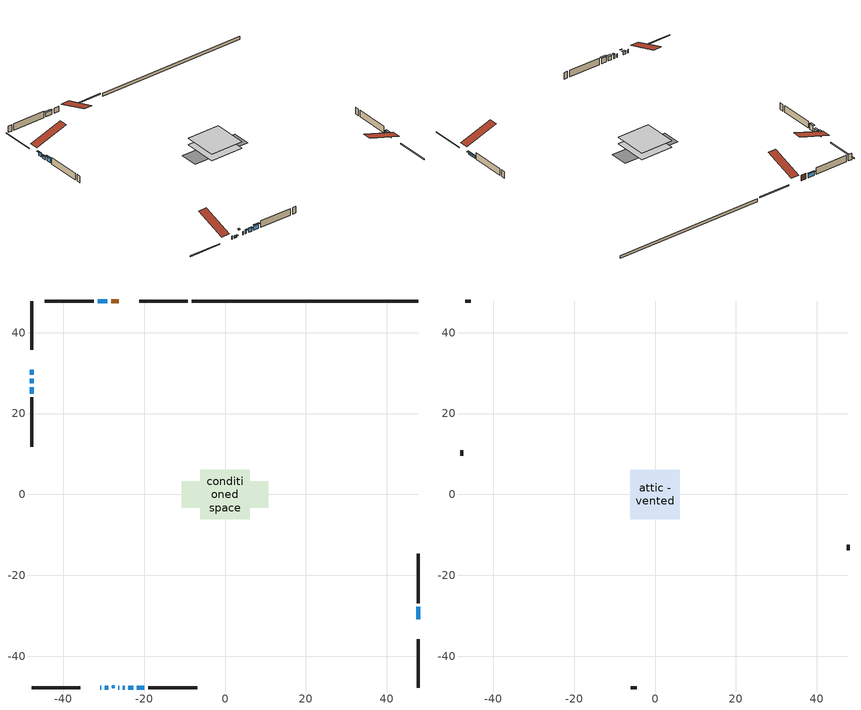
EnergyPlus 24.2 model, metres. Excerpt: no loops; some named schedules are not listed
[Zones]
conditioned space
 floor outside (Floor1 construction): -0.48,-0.48 -0.48,0.48 0.48,0.48 0.48,-0.48 z0.42
 floor adiabatic (Floor3 construction): -5.95,-5.95 -5.95,5.95 5.95,5.95 5.95,-5.95 z0.42
 floor adiabatic (AdiabaticFloorConstruction): -6.15,-6.15 -6.15,6.15 6.15,6.15 6.15,-6.15 z0.42
 floor foundation (Slab1 construction): -10.71,-3.31 -10.71,3.31 10.71,3.31 10.71,-3.31 z-0.65
 wall outside (RimJoist1 construction): -9.19,47.82 -21.19,47.82 / -47.82,-47.82 -35.83,-47.82 / -47.82,47.82 -47.82,35.83 / 47.82,-47.82 47.82,-35.83 z0.42:0.72
 wall outside (AdiabaticWallConstruction 1): -26.2,47.82 -28.13,47.82 z0.42:2.45
 wall outside (AdiabaticWallConstruction): -30.82,-47.82 -30.64,-47.82 / -47.82,28.67 -47.82,27.45 / -26.38,-47.82 -26.15,-47.82 z0.42:1.64; -47.82,30.81 -47.82,29.59 / -29.06,47.82 -31.5,47.82 / -25.22,-47.82 -24.81,-47.82 / -23.89,-47.82 -22.72,-47.82 z0.42:1.89; -47.82,26.52 -47.82,24.94 / -21.79,-47.82 -19.96,-47.82 z0.42:2.4; -29.71,-47.82 -28.85,-47.82 z0.42:1.28; 47.82,-30.81 47.82,-27.77 z0.42:1.49
 wall outside (Wall1 construction): -32.43,47.82 -44.58,47.82 / -19.03,-47.82 -6.88,-47.82 / -47.82,24.01 -47.82,11.86 / 47.82,-26.84 47.82,-14.69 z0.42:2.86
 wall foundation (FoundationWall1 construction): 47.82,47.82 -8.26,47.82 z-0.65:0.42
 window (WindowConstruction 9): -30.81,-47.82 -30.64,-47.82 z0.42:1.64
 window (WindowConstruction 5): -47.82,30.81 -47.82,29.59 z0.42:1.89
 window (WindowConstruction 6): -47.82,28.67 -47.82,27.45 z0.42:1.64
 window (WindowConstruction 7): -47.82,26.52 -47.82,24.94 z0.42:2.4
 window (WindowConstruction 8): -29.71,-47.82 -28.85,-47.82 z0.42:1.28
 window (WindowConstruction 10): -26.38,-47.82 -26.15,-47.82 z0.42:1.64
 window (WindowConstruction): 47.82,-30.81 47.82,-27.77 z0.42:1.49
 window (WindowConstruction 1): -29.06,47.82 -31.5,47.82 z0.42:1.89
 window (WindowConstruction 2): -25.22,-47.82 -24.81,-47.82 z0.42:1.89
 window (WindowConstruction 3): -23.88,-47.82 -22.72,-47.82 z0.42:1.89
 window (WindowConstruction 4): -21.79,-47.82 -19.96,-47.82 z0.42:2.4
 door (Door): -26.2,47.82 -28.13,47.82 z0.42:2.45
 ceiling adiabatic (AdiabaticFloorConstruction): 6.15,-6.15 6.15,6.15 -6.15,6.15 -6.15,-6.15 z0.42
 roof outside (AdiabaticRoofConstruction): -27.31,-47.82,2.86 -27.31,-47.24,3.05 -27.92,-47.24,3.05 -27.92,-47.82,2.86
 skylight (SkylightConstruction): -27.31,-47.82,2.86 -27.31,-47.24,3.05 -27.92,-47.24,3.05 -27.92,-47.82,2.86
attic - vented
 floor to conditioned space (Floor2 construction Reversed): -6.15,-6.15 -6.15,6.15 6.15,6.15 6.15,-6.15 z2.86
 wall outside (Wall2 construction): -45.51,47.82 -46.89,47.82 / -5.95,-47.82 -4.56,-47.82 / -47.82,10.93 -47.82,9.55 / 47.82,-13.76 47.82,-12.37 z0.42:2.86
 roof outside (Roof1 construction): -25.27,47.82,2.86 -25.27,35.85,6.85 -22.12,35.85,6.85 -22.12,47.82,2.86; -31.74,-47.82,2.86 -31.74,-35.85,6.85 -34.9,-35.85,6.85 -34.9,-47.82,2.86; -47.82,31.74,2.86 -35.85,31.74,6.85 -35.85,34.9,6.85 -47.82,34.9,2.86; 47.82,-31.74,2.86 35.85,-31.74,6.85 35.85,-34.9,6.85 47.82,-34.9,2.86
shading: -47.82,29.45 -47.82,30.96 -48.43,30.96 -48.43,29.45 z2.04; -47.82,27.3 -47.82,28.81 -48.43,28.81 -48.43,27.3 z1.79; -47.82,24.79 -47.82,26.67 -48.43,26.67 -48.43,24.79 z2.55; -28.7,-47.82 -29.86,-47.82 -29.86,-48.43 -28.7,-48.43 z1.43; 47.82,-27.62 47.82,-30.96 48.43,-30.96 48.43,-27.62 z1.64; -31.65,47.82 -28.91,47.82 -28.91,48.43 -31.65,48.43 z2.04; -24.66,-47.82 -25.37,-47.82 -25.37,-48.43 -24.66,-48.43 z2.04; -22.57,-47.82 -24.03,-47.82 -24.03,-48.43 -22.57,-48.43 z2.04; -19.81,-47.82 -21.94,-47.82 -21.94,-48.43 -19.81,-48.43 z2.55
[Building]
Building 1: Terrain=Suburbs
[Site:Location]
Comox AP_BC: Latitude {deg}=49.72; Longitude {deg}=-124.9; Time Zone {hr}=-8; Elevation {m}=26; Keep Site Location Information=Yes
[Site:GroundTemperature:Shallow]
7.68431, 6.60511, 6.51868, 7.03082, 9.08677, 11.1331, 12.9072, 14.0311, 14.1265, 13.2125, 11.4836, 9.50004
[Site:WaterMainsTemperature]
Calculation Method=Schedule; Temperature Schedule=mains temperature schedule
[Material] Roughness=Rough; Thermal Absorptance=0.9
Name | Thickness {m} | Conductivity {W/m-K} | Density {kg/m3} | Specific Heat {J/kg-K} | Solar Absorptance | Visible Absorptance
asphalt or fiberglass shingles | 0.00635 | 0.162714 | 1121.4 | 1465.45 | 0.4 | 0.4
asphalt or fiberglass shingles 1 | 0.00635 | 0.162714 | 1121.4 | 1465.45 | 0.7 | 0.7
ceiling loosefill ins | 0.169333 | 0.0480833 | 16.02 | 1046.75 | 0.7 | 0.7
ceiling stud and cavity | 0.1397 | 0.163581 | 65.682 | 1177.47 | 0.7 | 0.7
concrete 4.0 in. | 0.1016 | 1.803125 | 2242.8 | 837.4 | 0.7 | 0.7
concrete 8.0 in. | 0.2032 | 1.803125 | 2242.8 | 837.4 | 0.7 | 0.7
door material | 0.04445 | 0.053851 | 512.64 | 1214.23 | 0.7 | 0.7
exterior vertical ins | 0.00108814 | 0.029427 | 32.04 | 1214.23 | 0.7 | 0.7
floor covering | 0.0127 | 0.0433444 | 54.468 | 1339.84 | 0.6 | 0.6
floor covering 1 | 0.0127 | 9.015625 | 54.468 | 1339.84 | 0.6 | 0.6
floor rigid ins; wall rigid ins | 0.051816 | 0.029427 | 32.04 | 1214.23 | 0.7 | 0.7
floor rigid ins 1; roof rigid ins; wall rigid ins 1 | 0.512978 | 0.029427 | 32.04 | 1214.23 | 0.7 | 0.7
floor stud and cavity | 0.1397 | 0.0959113 | 92.3553 | 1139.71 | 0.7 | 0.7
floor stud and cavity 1 | 0.0889 | 0.340671 | 50.32683 | 1063.81 | 0.7 | 0.7
floor stud and cavity 2 | 0.1397 | 1.75129 | 37.0049 | 1207.88 | 0.7 | 0.7
furniture material conditioned space 1 | 0.1524 | 0.115458 | 640.8 | 1214.23 | 0.6 | 0.6
gypsum board | 0.0127 | 0.160291 | 801 | 837.4 | 0.6 | 0.6
osb sheathing 0.5 in. | 0.0127 | 0.115458 | 512.64 | 1214.23 | 0.7 | 0.7
osb sheathing 0.75 in. | 0.01905 | 0.115458 | 512.64 | 1214.23 | 0.7 | 0.7
rim joist stud and cavity | 0.0508 | 0.153904 | 50.32683 | 1063.81 | 0.6 | 0.6
roof stud and cavity | 0.18415 | 1.78685 | 37.0049 | 1207.88 | 0.6 | 0.6
wall stud and cavity | 0.1397 | 0.192105 | 139.0536 | 1170.24 | 0.7 | 0.7
wall stud and cavity 1 | 0.0889 | 6.9971 | 50.32683 | 1063.81 | 0.6 | 0.6
wall stud and cavity 2 | 0.0889 | 0.380278 | 52.3479 | 1209.89 | 0.7 | 0.7
wall stud and cavity 3 | 0.0889 | 0.391764 | 83.0341 | 1211.67 | 0.7 | 0.7
wood siding | 0.0254 | 0.102417 | 544.68 | 1172.36 | 0.4 | 0.4
wood siding 1 | 0.00254 | 0.102417 | 544.68 | 1172.36 | 0.4 | 0.4
wood siding 2; wood siding 3; wood siding 4 | 0.0254 | 0.102417 | 544.68 | 1172.36 | 0.7 | 0.7
[WindowMaterial:SimpleGlazingSystem]
Name | U-Factor {W/m2-K} | Solar Heat Gain Coefficient
SkylightMaterial | 3.88287 | 0.6359
WindowMaterial | 4.34197 | 0.67
WindowMaterial 1 | 3.597013 | 0.7
WindowMaterial 2 | 4.434518 | 0.64
WindowMaterial 3 | 3.61518 | 0.7
WindowMaterial 4 | 4.23692 | 0.68
WindowMaterial 5 | 4.44815 | 0.67
WindowMaterial 6 | 4.3272 | 0.68
WindowMaterial 7 | 5.070454 | 0.63
WindowMaterial 8 | 5.54627 | 0.55
WindowMaterial 9 | 5.99143 | 0.52
[Construction]
AdiabaticFloorConstruction: floor stud and cavity 2, floor rigid ins 1, osb sheathing 0.75 in., floor covering
AdiabaticRoofConstruction: asphalt or fiberglass shingles 1, roof rigid ins, osb sheathing 0.75 in., roof stud and cavity
AdiabaticWallConstruction: wood siding 3, wall rigid ins 1, wall stud and cavity 2, gypsum board
AdiabaticWallConstruction 1: wood siding 4, wall rigid ins 1, wall stud and cavity 2, gypsum board
Door: door material
Floor1 construction: floor stud and cavity, floor rigid ins, osb sheathing 0.75 in., floor covering
Floor2 construction Reversed: gypsum board, ceiling stud and cavity, ceiling loosefill ins
Floor3 construction: floor stud and cavity 1, floor covering 1
FoundationWall1 construction: concrete 8.0 in.
furniture construction conditioned space 1: furniture material conditioned space 1
PartitionWallConstruction: gypsum board, wall stud and cavity 3, gypsum board
RimJoist1 construction: wood siding 2, rim joist stud and cavity
Roof1 construction: asphalt or fiberglass shingles
SkylightConstruction: SkylightMaterial
Slab1 construction: concrete 4.0 in.
Wall1 construction: wood siding, wall rigid ins, osb sheathing 0.5 in., wall stud and cavity, gypsum board
Wall2 construction: wood siding 1, wall stud and cavity 1
WindowConstruction: WindowMaterial
WindowConstruction 1; WindowConstruction 5: WindowMaterial 1
WindowConstruction 10: WindowMaterial 9
WindowConstruction 2: WindowMaterial 2
WindowConstruction 3: WindowMaterial 3
WindowConstruction 4: WindowMaterial 4
WindowConstruction 6: WindowMaterial 5
WindowConstruction 7: WindowMaterial 6
WindowConstruction 8: WindowMaterial 7
WindowConstruction 9: WindowMaterial 8
[Zone] Multiplier=1; Part of Total Floor Area=Yes
Name | Volume {m3}
attic - vented | 98.2125
conditioned space | 609.8
[Space]
Name | Zone | Volume {m3}
attic - vented 1 | attic - vented | 98.2125
conditioned space 1 | conditioned space | 609.8
[ZoneInfiltration:EffectiveLeakageArea]
infil attic - vented 1: Zone or Space=attic - vented 1; Schedule=Always On Discrete; Effective Air Leakage Area {cm2}=6473.93; Stack Coefficient=0.000447062; Wind Coefficient=1.42858e-05
[ZoneMixing]
whole house fan mix: Zone or Space=attic - vented; Schedule=Always On Continuous; Design Flow Rate Calculation Method=Flow/Zone; Design Flow Rate {m3/s}=0; Source Zone or Space=conditioned space
[SurfaceProperty:ExposedFoundationPerimeter]
Slab1: Exposed Perimeter Calculation Method=TotalExposedPerimeter; Total Exposed Perimeter {m}=56.084
[InternalMass] Zone or ZoneList=conditioned space; Space or SpaceList=conditioned space 1
Name | Construction | Surface Area {m2}
furniture mass conditioned space 1 | furniture construction conditioned space 1 | 174.348
partition wall mass | PartitionWallConstruction | 294.1
[Lights]
interior lighting: Zone or ZoneList or Space or SpaceList=conditioned space 1; Schedule=interior lighting schedule; Design Level Calculation Method=LightingLevel; Lighting Level {W}=343.2; Return Air Fraction=0; Fraction Radiant=0.6; Fraction Visible=0.2; Fraction Replaceable=1
[People]
occupants: Zone or ZoneList or Space or SpaceList=conditioned space 1; Number of People Schedule=occupants schedule; Number of People Calculation Method=People; Number of People=3; Fraction Radiant=0.314171; Sensible Heat Fraction=0.56303; Activity Level Schedule=occupants activity schedule; Carbon Dioxide Generation Rate {m3/s-W}=0; Enable ASHRAE 55 Comfort Warnings=No; Mean Radiant Temperature Calculation Type=EnclosureAveraged
[ElectricEquipment] Zone or ZoneList or Space or SpaceList=conditioned space 1; Design Level Calculation Method=EquipmentLevel
Name | Schedule | Design Level {W} | Fraction Latent | Fraction Radiant | Fraction Lost
clothes dryer | clothes dryer schedule | 140.772 | 0.015 | 0.081 | 0.85
clothes washer | clothes washer schedule | 32.1985 | 0.03 | 0.162 | 0.7
cooking range | cooking range schedule | 215.147 | 0.08 | 0.432 | 0.2
dishwasher | dishwasher schedule | 66.8632 | 0.3 | 0.18 | 0.4
fridge | fridge schedule | 72.9452 | 0 | 0.6 | 0
mech vent bath fan 0 | mech vent bath fan 0 schedule | 50.2 | 0 | 0 | 1
mech vent bath fan 1 | mech vent bath fan 1 schedule | 50.2 | 0 | 0 | 1
mech vent house fan | mech vent house fan schedule | 0 | 0 | 0 | 1
mech vent house fan cfis | mech vent house fan cfis schedule | 0 | 0 | 0 | 0
mech vent range fan 0 | mech vent range fan 0 schedule | 57 | 0 | 0 | 1
misc plug loads | misc plug loads schedule | 494.7 | 0.045 | 0.513 | 0.1
whole house fan | Always On Discrete | 0 | 0 | 0 | 1
[OtherEquipment] Zone or ZoneList or Space or SpaceList=conditioned space 1; Design Level Calculation Method=EquipmentLevel
Name | Fuel Type | Schedule | Design Level {W} | Fraction Latent | Fraction Radiant | Fraction Lost
clothes dryer 1 | Electricity | clothes dryer schedule | 0 | 0.015 | 0.081 | 0.85
cooking range 1 | Electricity | cooking range schedule | 0 | 0.08 | 0.432 | 0.2
general water use latent | None | general water use schedule | 62.594 | 1 | 0 | 0
general water use sensible | None | general water use schedule | -61.6891 | 0 | 0.6 | 0
mech vent house fan latent load | None | Always On Discrete | 0 | 1 | 0 | 0
mech vent house fan sensible load | None | Always On Discrete | 0 | 0 | 0 | 0
water heater energy adjustment1 | Electricity | Always On Discrete | 0.01 | 0 | 0 | 1
[ZoneInfiltration:DesignFlowRate] Zone or ZoneList or Space or SpaceList=conditioned space 1; Schedule=Always On Discrete; Design Flow Rate Calculation Method=Flow/Zone; Design Flow Rate {m3/s}=0
infil flow; natural vent flow; whole house fan flow
[ZoneControl:Thermostat]
conditioned space Thermostat: Zone or ZoneList=conditioned space; Control Type Schedule=conditioned space Thermostat Schedule; Control 1=conditioned space temperature setpoint; Temperature Difference Between Cutout And Setpoint {deltaC}=0
[ZoneHVAC:Baseboard:Convective:Electric]
electric baseboard: Availability Schedule=Always On Discrete; Heating Design Capacity {W}=9277.75; Efficiency=1
[Zone equipment]
conditioned space: electric baseboard
[Foundation:Kiva]
Foundation Kiva 1: Initial Indoor Air Temperature {C}=18; Wall Height Above Grade {m}=0.420014; Wall Depth Below Slab {m}=0.2032; Custom Block Material Name 1=exterior vertical ins; Custom Block Depth 1 {m}=1.07; Custom Block X Position 1 {m}=0.2032; Custom Block Z Position 1 {m}=0
[Foundation:Kiva:Settings]
Soil Conductivity {W/m-K}=0.849921; Soil Density {kg/m3}=1842.3; Soil Specific Heat {J/kg-K}=418.7; Ground Solar Absorptivity=0.9; Ground Thermal Absorptivity=0.9; Ground Surface Roughness {m}=0.03; Far-Field Width {m}=40; Deep-Ground Boundary Condition=ZeroFlux; Deep-Ground Depth {m}=40; Minimum Cell Dimension {m}=0.2; Maximum Cell Growth Coefficient=3; Simulation Timestep=Timestep
[Exterior:Lights]
exterior lighting: Schedule=exterior lighting schedule; Design Level {W}=75.6
[EnergyManagementSystem:GlobalVariable]
infil_program_Qfan
infil_program_Qinf
natural_vent_program_Qnv
natural_vent_program_Qwhf
[EnergyManagementSystem:Sensor]
Name | Output:Variable or Output:Meter Index Key | Output:Variable or Output:Meter
airflow_gain | infil flow | Infiltration Sensible Heat Gain Energy
airflow_gain_1 | natural vent flow | Infiltration Sensible Heat Gain Energy
airflow_gain_2 | whole house fan flow | Infiltration Sensible Heat Gain Energy
airflow_loss | infil flow | Infiltration Sensible Heat Loss Energy
airflow_loss_1 | natural vent flow | Infiltration Sensible Heat Loss Energy
airflow_loss_2 | whole house fan flow | Infiltration Sensible Heat Loss Energy
clg_load_cond |  | Cooling:EnergyTransfer:Zone:CONDITIONED SPACE
clg_sp_s; clg_sp_s_1 | cooling setpoint | Schedule Value
clothes_dryer_exhaust_0_sch_s | clothes dryer exhaust 0 schedule | Schedule Value
conditioned_space_clg_unmet_s | conditioned space | Zone Cooling Setpoint Not Met Time
conditioned_space_htg_unmet_s | conditioned space | Zone Heating Setpoint Not Met Time
cool_season | cooling season schedule | Schedule Value
fridge_tin_s | conditioned space | Zone Mean Air Temperature
htg_load_cond |  | Heating:EnergyTransfer:Zone:CONDITIONED SPACE
htg_sp_s; htg_sp_s_1 | heating setpoint | Schedule Value
ig_ee_conv | clothes dryer | Electric Equipment Convective Heating Energy
ig_ee_conv_2 | cooking range | Electric Equipment Convective Heating Energy
ig_ee_conv_4 | fridge | Electric Equipment Convective Heating Energy
ig_ee_conv_5 | misc plug loads | Electric Equipment Convective Heating Energy
ig_ee_conv_6 | whole house fan | Electric Equipment Convective Heating Energy
ig_ee_rad | clothes dryer | Electric Equipment Radiant Heating Energy
ig_ee_rad_2 | cooking range | Electric Equipment Radiant Heating Energy
ig_ee_rad_4 | fridge | Electric Equipment Radiant Heating Energy
ig_ee_rad_5 | misc plug loads | Electric Equipment Radiant Heating Energy
ig_ee_rad_6 | whole house fan | Electric Equipment Radiant Heating Energy
ig_lgt_conv | interior lighting | Lights Convective Heating Energy
ig_lgt_rad | interior lighting | Lights Radiant Heating Energy
ig_lgt_vis | interior lighting | Lights Visible Radiation Heating Energy
ig_oe_conv | clothes dryer 1 | Other Equipment Convective Heating Energy
ig_oe_conv_1 | cooking range 1 | Other Equipment Convective Heating Energy
ig_oe_conv_2 | general water use latent | Other Equipment Convective Heating Energy
ig_oe_conv_3 | general water use sensible | Other Equipment Convective Heating Energy
ig_oe_conv_4 | water heater energy adjustment1 | Other Equipment Convective Heating Energy
ig_oe_rad | clothes dryer 1 | Other Equipment Radiant Heating Energy
ig_oe_rad_1 | cooking range 1 | Other Equipment Radiant Heating Energy
ig_oe_rad_2 | general water use latent | Other Equipment Radiant Heating Energy
ig_oe_rad_3 | general water use sensible | Other Equipment Radiant Heating Energy
ig_oe_rad_4 | water heater energy adjustment1 | Other Equipment Radiant Heating Energy
ig_ppl_conv | occupants | People Convective Heating Energy
ig_ppl_rad | occupants | People Radiant Heating Energy
im_conv | furniture mass conditioned space 1 | Surface Inside Face Convection Heat Gain Energy
im_conv_1 | partition wall mass | Surface Inside Face Convection Heat Gain Energy
im_ig | furniture mass conditioned space 1 | Surface Inside Face Internal Gains Radiation Heat Gain Energy
im_ig_1 | partition wall mass | Surface Inside Face Internal Gains Radiation Heat Gain Energy
im_lgt | furniture mass conditioned space 1 | Surface Inside Face Lights Radiation Heat Gain Energy
im_lgt_1 | partition wall mass | Surface Inside Face Lights Radiation Heat Gain Energy
im_sol | furniture mass conditioned space 1 | Surface Inside Face Solar Radiation Heat Gain Energy
im_sol_1 | partition wall mass | Surface Inside Face Solar Radiation Heat Gain Energy
im_surf | furniture mass conditioned space 1 | Surface Inside Face Net Surface Thermal Radiation Heat Gain Energy
im_surf_1 | partition wall mass | Surface Inside Face Net Surface Thermal Radiation Heat Gain Energy
mech_vent_bath_fan_0_sch_s | mech vent bath fan 0 schedule | Schedule Value
mech_vent_bath_fan_1_sch_s | mech vent bath fan 1 schedule | Schedule Value
mech_vent_range_fan_0_sch_s | mech vent range fan 0 schedule | Schedule Value
mv_conv | mech vent bath fan 0 | Electric Equipment Convective Heating Energy
mv_conv_1 | mech vent bath fan 1 | Electric Equipment Convective Heating Energy
mv_conv_2 | mech vent house fan | Electric Equipment Convective Heating Energy
mv_conv_3 | mech vent house fan cfis | Electric Equipment Convective Heating Energy
mv_conv_4 | mech vent range fan 0 | Electric Equipment Convective Heating Energy
mv_conv_5 | mech vent house fan latent load | Other Equipment Convective Heating Energy
mv_conv_6 | mech vent house fan sensible load | Other Equipment Convective Heating Energy
mv_rad | mech vent bath fan 0 | Electric Equipment Radiant Heating Energy
mv_rad_1 | mech vent bath fan 1 | Electric Equipment Radiant Heating Energy
mv_rad_2 | mech vent house fan | Electric Equipment Radiant Heating Energy
mv_rad_3 | mech vent house fan cfis | Electric Equipment Radiant Heating Energy
mv_rad_4 | mech vent range fan 0 | Electric Equipment Radiant Heating Energy
mv_rad_5 | mech vent house fan latent load | Other Equipment Radiant Heating Energy
mv_rad_6 | mech vent house fan sensible load | Other Equipment Radiant Heating Energy
natural_vent_s | natural vent schedule | Schedule Value
out_pb_s |  | Site Outdoor Air Barometric Pressure
out_wt_s |  | Site Outdoor Air Humidity Ratio
site_vw_s |  | Site Wind Speed
ss_back_out | Window1 | Surface Window Shortwave from Zone Back Out Window Heat Transfer Rate
ss_back_out_1 | Window10 | Surface Window Shortwave from Zone Back Out Window Heat Transfer Rate
ss_back_out_10 | Window8 | Surface Window Shortwave from Zone Back Out Window Heat Transfer Rate
ss_back_out_11 | Window9 | Surface Window Shortwave from Zone Back Out Window Heat Transfer Rate
ss_back_out_2 | Window11 | Surface Window Shortwave from Zone Back Out Window Heat Transfer Rate
ss_back_out_3 | Window12 | Surface Window Shortwave from Zone Back Out Window Heat Transfer Rate
ss_back_out_4 | Window13 | Surface Window Shortwave from Zone Back Out Window Heat Transfer Rate
ss_back_out_5 | Window14 | Surface Window Shortwave from Zone Back Out Window Heat Transfer Rate
ss_back_out_6 | Window2 | Surface Window Shortwave from Zone Back Out Window Heat Transfer Rate
ss_back_out_7 | Window3 | Surface Window Shortwave from Zone Back Out Window Heat Transfer Rate
ss_back_out_8 | Window5 | Surface Window Shortwave from Zone Back Out Window Heat Transfer Rate
ss_back_out_9 | Window7 | Surface Window Shortwave from Zone Back Out Window Heat Transfer Rate
ss_conv | Door1 | Surface Inside Face Convection Heat Gain Energy
ss_conv_1 | Window1 | Surface Inside Face Convection Heat Gain Energy
ss_conv_10 | Window7 | Surface Inside Face Convection Heat Gain Energy
ss_conv_11 | Window8 | Surface Inside Face Convection Heat Gain Energy
ss_conv_12 | Window9 | Surface Inside Face Convection Heat Gain Energy
ss_conv_2 | Window10 | Surface Inside Face Convection Heat Gain Energy
ss_conv_3 | Window11 | Surface Inside Face Convection Heat Gain Energy
ss_conv_4 | Window12 | Surface Inside Face Convection Heat Gain Energy
ss_conv_5 | Window13 | Surface Inside Face Convection Heat Gain Energy
ss_conv_6 | Window14 | Surface Inside Face Convection Heat Gain Energy
ss_conv_7 | Window2 | Surface Inside Face Convection Heat Gain Energy
ss_conv_8 | Window3 | Surface Inside Face Convection Heat Gain Energy
ss_conv_9 | Window5 | Surface Inside Face Convection Heat Gain Energy
ss_ig | Door1 | Surface Inside Face Internal Gains Radiation Heat Gain Energy
ss_ig_1 | Window1 | Surface Inside Face Internal Gains Radiation Heat Gain Energy
ss_ig_10 | Window7 | Surface Inside Face Internal Gains Radiation Heat Gain Energy
ss_ig_11 | Window8 | Surface Inside Face Internal Gains Radiation Heat Gain Energy
ss_ig_12 | Window9 | Surface Inside Face Internal Gains Radiation Heat Gain Energy
ss_ig_2 | Window10 | Surface Inside Face Internal Gains Radiation Heat Gain Energy
ss_ig_3 | Window11 | Surface Inside Face Internal Gains Radiation Heat Gain Energy
ss_ig_4 | Window12 | Surface Inside Face Internal Gains Radiation Heat Gain Energy
ss_ig_5 | Window13 | Surface Inside Face Internal Gains Radiation Heat Gain Energy
ss_ig_6 | Window14 | Surface Inside Face Internal Gains Radiation Heat Gain Energy
ss_ig_7 | Window2 | Surface Inside Face Internal Gains Radiation Heat Gain Energy
ss_ig_8 | Window3 | Surface Inside Face Internal Gains Radiation Heat Gain Energy
ss_ig_9 | Window5 | Surface Inside Face Internal Gains Radiation Heat Gain Energy
ss_lgt | Door1 | Surface Inside Face Lights Radiation Heat Gain Energy
ss_sol | Door1 | Surface Inside Face Solar Radiation Heat Gain Energy
ss_surf | Door1 | Surface Inside Face Net Surface Thermal Radiation Heat Gain Energy
ss_surf_1 | Window1 | Surface Inside Face Net Surface Thermal Radiation Heat Gain Energy
ss_surf_10 | Window7 | Surface Inside Face Net Surface Thermal Radiation Heat Gain Energy
ss_surf_11 | Window8 | Surface Inside Face Net Surface Thermal Radiation Heat Gain Energy
ss_surf_12 | Window9 | Surface Inside Face Net Surface Thermal Radiation Heat Gain Energy
ss_surf_2 | Window10 | Surface Inside Face Net Surface Thermal Radiation Heat Gain Energy
ss_surf_3 | Window11 | Surface Inside Face Net Surface Thermal Radiation Heat Gain Energy
ss_surf_4 | Window12 | Surface Inside Face Net Surface Thermal Radiation Heat Gain Energy
ss_surf_5 | Window13 | Surface Inside Face Net Surface Thermal Radiation Heat Gain Energy
ss_surf_6 | Window14 | Surface Inside Face Net Surface Thermal Radiation Heat Gain Energy
ss_surf_7 | Window2 | Surface Inside Face Net Surface Thermal Radiation Heat Gain Energy
ss_surf_8 | Window3 | Surface Inside Face Net Surface Thermal Radiation Heat Gain Energy
ss_surf_9 | Window5 | Surface Inside Face Net Surface Thermal Radiation Heat Gain Energy
ss_trans_in | Window1 | Surface Window Transmitted Solar Radiation Rate
ss_trans_in_1 | Window10 | Surface Window Transmitted Solar Radiation Rate
ss_trans_in_10 | Window8 | Surface Window Transmitted Solar Radiation Rate
ss_trans_in_11 | Window9 | Surface Window Transmitted Solar Radiation Rate
ss_trans_in_2 | Window11 | Surface Window Transmitted Solar Radiation Rate
ss_trans_in_3 | Window12 | Surface Window Transmitted Solar Radiation Rate
ss_trans_in_4 | Window13 | Surface Window Transmitted Solar Radiation Rate
ss_trans_in_5 | Window14 | Surface Window Transmitted Solar Radiation Rate
ss_trans_in_6 | Window2 | Surface Window Transmitted Solar Radiation Rate
ss_trans_in_7 | Window3 | Surface Window Transmitted Solar Radiation Rate
ss_trans_in_8 | Window5 | Surface Window Transmitted Solar Radiation Rate
ss_trans_in_9 | Window7 | Surface Window Transmitted Solar Radiation Rate
ss_trans_out | Window1 | Surface Inside Face Initial Transmitted Diffuse Transmitted Out Window Solar Radiation Rate
ss_trans_out_1 | Window10 | Surface Inside Face Initial Transmitted Diffuse Transmitted Out Window Solar Radiation Rate
